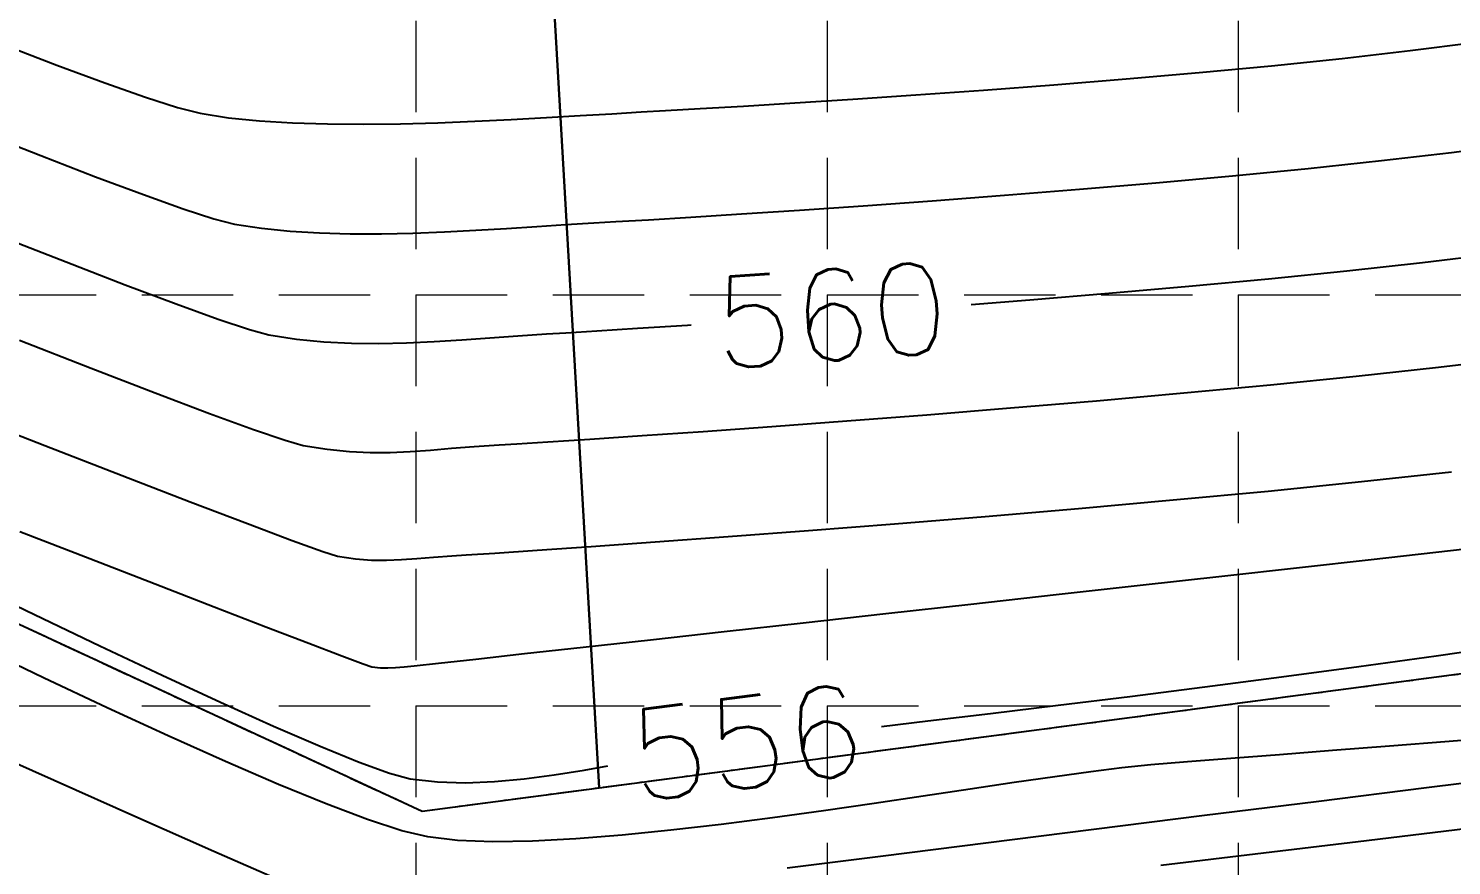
# Model space of a CAD drawing. Header units: inches. Extents: x 2547543 to 2548696, y 7125653 to 7126375.
# Drawn here: x 2548228.6 to 2548290.9, y 7125809.4 to 7125846 of the extents above; entities that cross this region are included whole.
import ezdxf

# ---------------------------------------------------------------- set-up
doc = ezdxf.new("R2010")
doc.units = ezdxf.units.IN
doc.header["$MEASUREMENT"] = 0
doc.linetypes.add('CENTER', pattern=[2, 1.25, -0.25, 0.25, -0.25])
doc.linetypes.add('HIDDEN', pattern=[0.375, 0.25, -0.125])
for name, color, linetype in [('CONT-MJR', 6, 'Continuous'), ('CONT-MNR', 14, 'Continuous'), ('GRID', 254, 'HIDDEN'), ('V-AREA', 6, 'Continuous'), ('V-CREEK-CNTR-E', 2, 'CENTER'), ('V-PROP-SUBD-N', 7, 'Continuous')]:
    doc.layers.add(name, color=color, linetype=linetype)
doc.styles.add('L80', font='simplex', dxfattribs={"height": 3.2})

msp = doc.modelspace()

# ---------------------------------------------------------------- linework, layer by layer
at = {"layer": 'CONT-MJR', "color": 35, "elevation": 560}
for points in [[(2548227.381184384, 7125836.947153201), (2548230.267672797, 7125835.817487672)], [(2548230.267672797, 7125835.817487672), (2548232.856697047, 7125834.820079868)], [(2548279.421100772, 7125834.755071259), (2548282.909123105, 7125835.083911385)], [(2548238.293132929, 7125832.860409687), (2548239.146448638, 7125832.631039672)], [(2548252.155246, 7125832.718176578), (2548253.503891444, 7125832.800152972)], [(2548239.146448638, 7125832.631039672), (2548240.355926847, 7125832.442856531)], [(2548243.968058712, 7125832.250712345), (2548245.173275519, 7125832.278418696)], [(2548248.820194338, 7125832.500802164), (2548250.052863849, 7125832.588970792)], [(2548251.297351866, 7125832.667969486), (2548252.155246, 7125832.718176578)]]:
    msp.add_lwpolyline(points, dxfattribs=at)
at = {"layer": 'CONT-MJR', "color": 35, "extrusion": (0.1191385078021136, -0.9928776440018607, 0), "elevation": -6771483.627914255}
msp.add_lwpolyline([(3379101.263398054, 560), (3379104.43438826, 560)], dxfattribs=at)
at = {"layer": 'CONT-MJR', "color": 35, "extrusion": (0.100633615750698, -0.9949235525310177, 0), "elevation": -6833218.233334513}
msp.add_lwpolyline([(3252445.234536017, 560), (3252448.67715871, 560)], dxfattribs=at)
at = {"layer": 'CONT-MJR', "color": 35, "extrusion": (0.1088795412713835, -0.9940549509421163, 0), "elevation": -6806015.742039689}
msp.add_lwpolyline([(3308994.339831158, 560), (3308997.671579283, 560)], dxfattribs=at)
at = {"layer": 'CONT-MJR', "color": 35, "extrusion": (-0.3519977547976568, -0.9360008443465255, 0), "elevation": -7566759.652527607}
msp.add_lwpolyline([(-123129.7522670832, 560), (-123127.3623387921, 560)], dxfattribs=at)
at = {"layer": 'CONT-MJR', "color": 35, "extrusion": (0.08819739148434731, -0.99610301682876, 0), "elevation": -6873313.89923538}
msp.add_lwpolyline([(3166825.342363371, 560.0000000000009), (3166828.856626914, 560.0000000000009)], dxfattribs=at)
at = {"layer": 'CONT-MJR', "color": 35, "extrusion": (0.07925481791430934, -0.9968543894859317, 0), "elevation": -6901456.186877165}
msp.add_lwpolyline([(3105010.702984032, 560), (3105013.273581538, 560)], dxfattribs=at)
at = {"layer": 'CONT-MJR', "color": 35, "extrusion": (0.08338968855110174, -0.9965170143270763, 0), "elevation": -6888515.330486939}
msp.add_lwpolyline([(3133617.952167918, 560), (3133621.427055854, 560)], dxfattribs=at)
at = {"layer": 'CONT-MJR', "color": 35, "extrusion": (0.3397508538676764, 0.9405154742460036, 0), "elevation": 7567722.172928653}
msp.add_lwpolyline([(24353.64121177746, 560.0000000000009), (24351.69510838296, 560.0000000000009)], dxfattribs=at)
at = {"layer": 'CONT-MJR', "color": 35, "extrusion": (-0.3167620326327665, -0.9485050419910049, 0), "elevation": -7566073.537849215}
msp.add_lwpolyline([(159822.1247153217, 560.0000000000005), (159823.5681664017, 560.0000000000005)], dxfattribs=at)
at = {"layer": 'CONT-MJR', "color": 35, "extrusion": (0.06273458576133241, -0.9980302459090877, 0), "elevation": -6951933.033862222}
msp.add_lwpolyline([(2990270.240049584, 560), (2990272.032647568, 560)], dxfattribs=at)
at = {"layer": 'CONT-MJR', "color": 35, "extrusion": (0.0648659759580692, -0.9978939849317698, 0), "elevation": -6945530.73455515}
msp.add_lwpolyline([(3005112.735304417, 560), (3005114.919062262, 560)], dxfattribs=at)
at = {"layer": 'CONT-MJR', "color": 35, "extrusion": (0.06716154915040033, -0.9977421141335663, 0), "elevation": -6938598.817061184}
msp.add_lwpolyline([(3021085.784498334, 560), (3021085.954271057, 560)], dxfattribs=at)
at = {"layer": 'CONT-MJR', "color": 35, "extrusion": (-0.09876440545773436, -0.9951108441849986, 0), "elevation": -7342668.581448334}
msp.add_lwpolyline([(1832003.007162487, 560.0000000000005), (1832004.218524686, 560.0000000000005)], dxfattribs=at)
at = {"layer": 'CONT-MJR', "color": 35, "extrusion": (-0.0504681317350633, -0.998725671883512, 0), "elevation": -7245356.66554602}
msp.add_lwpolyline([(2185366.821087165, 560.0000000000009), (2185368.026005872, 560.0000000000009)], dxfattribs=at)
at = {"layer": 'CONT-MJR', "color": 35, "extrusion": (-0.009718343328837928, -0.9999527757864083, 0), "elevation": -7150260.448655354}
msp.add_lwpolyline([(2478871.141559366, 560), (2478872.344925152, 560)], dxfattribs=at)
at = {"layer": 'CONT-MJR', "color": 35, "extrusion": (0.04741406718891999, -0.9988753206644985, 0), "elevation": -6996995.334247384}
msp.add_lwpolyline([(2883243.905013264, 560), (2883245.115481438, 560)], dxfattribs=at)
at = {"layer": 'CONT-MJR', "color": 35, "extrusion": (0.0635480319277421, -0.9979787811562482, 0), "elevation": -6949493.426749971}
msp.add_lwpolyline([(2995928.439563623, 560), (2995929.657003231, 560)], dxfattribs=at)
at = {"layer": 'CONT-MJR', "color": 35, "extrusion": (0.0714735767845258, -0.9974424934910416, 0), "elevation": -6925475.680083379}
msp.add_lwpolyline([(3051039.167681439, 560), (3051040.393649999, 560)], dxfattribs=at)
at = {"layer": 'CONT-MJR', "color": 35, "extrusion": (0.0633513599859497, -0.9979912851262432, 0), "elevation": -6950083.71662823}
msp.add_lwpolyline([(2994562.530624111, 560), (2994563.77761698, 560)], dxfattribs=at)
at = {"layer": 'CONT-MNR', "color": 35, "extrusion": (-0.3601960411155702, -0.9328766327680582, 0), "elevation": -7565396.074566854}
msp.add_lwpolyline([(-189519.4127412303, 562), (-189516.8618834969, 562)], dxfattribs=at)
at = {"layer": 'CONT-MNR', "color": 35}
for points, elevation in [([(2548289.108056178, 7125845.069219507), (2548291.896321129, 7125845.427031892)], 562), ([(2548276.680944984, 7125843.835458172), (2548279.874973454, 7125844.113033356)], 562), ([(2548231.965491225, 7125843.654243378), (2548233.742987487, 7125843.025704129)], 562), ([(2548264.707920474, 7125842.94748405), (2548267.476856159, 7125843.134886669)], 562), ([(2548236.137792385, 7125842.325648922), (2548237.378231574, 7125842.135276612)], 562), ([(2548249.760671229, 7125842.052309847), (2548251.306042148, 7125842.137347532)], 562), ([(2548252.782027768, 7125842.224788683), (2548254.167974771, 7125842.30899377)], 562), ([(2548255.443229834, 7125842.384323264), (2548256.512407861, 7125842.445038578)], 562), ([(2548256.512407861, 7125842.445038578), (2548258.025394458, 7125842.532333274)], 562), ([(2548258.025394458, 7125842.532333274), (2548259.930261105, 7125842.645586391)], 562), ([(2548238.735165348, 7125841.998063528), (2548240.187940386, 7125841.908370141)], 562), ([(2548240.187940386, 7125841.908370141), (2548241.715903368, 7125841.860556925)], 562), ([(2548241.715903368, 7125841.860556925), (2548243.298400975, 7125841.848984346)], 562), ([(2548290.921713436, 7125840.614536276), (2548293.791106874, 7125840.990540572)], 561), ([(2548229.162622735, 7125840.473966074), (2548231.563622138, 7125839.550623469)], 561), ([(2548287.85492414, 7125840.254911187), (2548290.921713436, 7125840.614536276)], 561), ([(2548281.334403258, 7125839.58880613), (2548284.642050308, 7125839.912667179)], 561), ([(2548233.659415497, 7125838.767916691), (2548235.402658933, 7125838.147319037)], 561), ([(2548259.837374694, 7125837.920659198), (2548262.37171731, 7125838.087787011)], 561), ([(2548262.37171731, 7125838.087787011), (2548265.170465945, 7125838.280310916)], 561), ([(2548236.746008564, 7125837.710303807), (2548237.642120512, 7125837.478344297)], 561), ([(2548238.826665538, 7125837.29432796), (2548240.073865123, 7125837.165946851)], 561), ([(2548240.073865123, 7125837.165946851), (2548241.371803034, 7125837.086764937)], 561), ([(2548246.832613333, 7125837.133308617), (2548248.205499416, 7125837.203582216)], 561), ([(2548248.205499416, 7125837.203582216), (2548249.55762644, 7125837.284438821)], 561), ([(2548249.55762644, 7125837.284438821), (2548250.877078174, 7125837.369442403)], 561), ([(2548250.877078174, 7125837.369442403), (2548252.151938388, 7125837.452156932)], 561), ([(2548252.151938388, 7125837.452156932), (2548253.37029085, 7125837.526146375)], 561), ([(2548254.333896179, 7125837.581671065), (2548255.76715281, 7125837.666599348)], 561), ([(2548242.708563042, 7125837.050346188), (2548244.072228915, 7125837.050254572)], 561), ([(2548244.072228915, 7125837.050254572), (2548245.450884422, 7125837.080054061)], 561), ([(2548228.234610666, 7125832.387648694), (2548231.370794217, 7125831.165327987)], 559), ([(2548290.360289215, 7125831.213052522), (2548293.797591797, 7125831.621645506)], 559), ([(2548286.743813226, 7125830.818991479), (2548290.360289215, 7125831.213052522)], 559), ([(2548279.200150413, 7125830.081420716), (2548283.004866177, 7125830.441201251)], 559), ([(2548283.004866177, 7125830.441201251), (2548286.743813226, 7125830.818991479)], 559), ([(2548236.55281921, 7125829.186713457), (2548238.472097364, 7125828.483736458)], 559), ([(2548267.958414298, 7125829.127526), (2548271.620222128, 7125829.422844214)], 559), ([(2548229.342177617, 7125827.782420289), (2548232.721091491, 7125826.468327712)], 558), ([(2548248.139770662, 7125827.737434664), (2548249.224412883, 7125827.809792597)], 559), ([(2548249.224412883, 7125827.809792597), (2548250.010229654, 7125827.856700799)], 559), ([(2548250.010229654, 7125827.856700799), (2548251.354003519, 7125827.940746314)], 559), ([(2548251.354003519, 7125827.940746314), (2548253.199032133, 7125828.060190269)], 559), ([(2548242.673848407, 7125827.516134896), (2548243.585384303, 7125827.473453777)], 559), ([(2548244.463477121, 7125827.477058528), (2548245.333044511, 7125827.516104069)], 559), ([(2548245.333044511, 7125827.516104069), (2548246.21900413, 7125827.579745322)], 559), ([(2548247.146273629, 7125827.657137213), (2548248.139770662, 7125827.737434664)], 559), ([(2548286.976085884, 7125826.199119501), (2548290.92885834, 7125826.626312675)], 558), ([(2548232.721091491, 7125826.468327712), (2548235.700733071, 7125825.317164955)], 558), ([(2548282.892788698, 7125825.788179269), (2548286.976085884, 7125826.199119501)], 558), ([(2548235.700733071, 7125825.317164955), (2548238.207528779, 7125824.358662929)], 558), ([(2548238.207528779, 7125824.358662929), (2548240.167905037, 7125823.622552555)], 558), ([(2548242.155104891, 7125822.936430419), (2548242.934660371, 7125822.818265488)], 558), ([(2548244.304533165, 7125822.75599972), (2548244.956575322, 7125822.785033965)], 558), ([(2548246.349183268, 7125822.896274418), (2548247.151473899, 7125822.951615709)], 558), ([(2548247.151473899, 7125822.951615709), (2548247.778386343, 7125822.990308555)], 558), ([(2548247.778386343, 7125822.990308555), (2548249.047494287, 7125823.07251774)], 558), ([(2548249.047494287, 7125823.07251774), (2548250.894404379, 7125823.195971313)], 558), ([(2548250.894404379, 7125823.195971313), (2548253.254723266, 7125823.358397325)], 558), ([(2548273.608877681, 7125821.255030991), (2548277.298550759, 7125821.666440391)], 557), ([(2548228.887889544, 7125820.373871282), (2548231.751157149, 7125819.006417612)], 556), ([(2548266.162181979, 7125820.42509893), (2548269.873963928, 7125820.838690903)], 557), ([(2548259.081503415, 7125819.636874543), (2548262.541904314, 7125820.021933876)], 557), ([(2548252.913821836, 7125818.95178825), (2548255.849351762, 7125819.277599734)], 557), ([(2548290.250184945, 7125818.5755968), (2548293.573013088, 7125819.059338103)], 556), ([(2548242.338929765, 7125818.574181581), (2548243.278482098, 7125818.221846319)], 557), ([(2548250.343286117, 7125818.667118896), (2548252.913821836, 7125818.95178825)], 557), ([(2548286.868064601, 7125818.103807416), (2548290.250184945, 7125818.5755968)], 556), ([(2548243.278482098, 7125818.221846319), (2548243.659433017, 7125818.089125793)], 557), ([(2548243.659433017, 7125818.089125793), (2548244.032754025, 7125818.042250273)], 557), ([(2548244.032754025, 7125818.042250273), (2548244.362392049, 7125818.040975243)], 557), ([(2548244.695326032, 7125818.064853745), (2548245.078534916, 7125818.09343882)], 557), ([(2548245.078534916, 7125818.09343882), (2548245.505369003, 7125818.136751632)], 557), ([(2548245.505369003, 7125818.136751632), (2548246.570687219, 7125818.251921784)], 557), ([(2548283.47433459, 7125817.647455158), (2548286.868064601, 7125818.103807416)], 556), ([(2548232.067653601, 7125816.300566236), (2548229.282489806, 7125817.608786437)], 556), ([(2548237.030511208, 7125816.54099923), (2548239.348716443, 7125815.496252807)], 556), ([(2548234.738206317, 7125815.071605258), (2548232.067653601, 7125816.300566236)], 556), ([(2548270.736968561, 7125816.046121596), (2548273.700311898, 7125816.405873246)], 556), ([(2548237.253910583, 7125813.944696461), (2548234.738206317, 7125815.071605258)], 556), ([(2548293.501855242, 7125815.042609416), (2548290.818040057, 7125814.817431996)], 556), ([(2548281.255034941, 7125814.080397817), (2548279.367185326, 7125813.930716244)], 556), ([(2548283.386012773, 7125814.242641799), (2548281.255034941, 7125814.080397817)], 556), ([(2548275.130961753, 7125813.495953334), (2548273.550066675, 7125813.277241102)], 556), ([(2548276.488740955, 7125813.663966791), (2548275.130961753, 7125813.495953334)], 556), ([(2548277.76443148, 7125813.792328695), (2548276.488740955, 7125813.663966791)], 556), ([(2548246.529045665, 7125813.052143093), (2548247.763385372, 7125813.014221919)], 556), ([(2548247.763385372, 7125813.014221919), (2548249.031208987, 7125813.062161069)], 556), ([(2548267.79209741, 7125812.419533005), (2548265.642150053, 7125812.100646924)], 556), ([(2548269.848293381, 7125812.728768812), (2548267.79209741, 7125812.419533005)], 556), ([(2548289.834160482, 7125812.788947035), (2548284.993004164, 7125812.184301061)], 557), ([(2548263.430792433, 7125811.782372694), (2548261.190365672, 7125811.474972442)], 556), ([(2548236.741693812, 7125810.007054203), (2548233.416699732, 7125811.477646641)], 557), ([(2548258.953210891, 7125811.18870829), (2548256.751669215, 7125810.933842368)], 556), ([(2548261.190365672, 7125811.474972442), (2548258.953210891, 7125811.18870829)], 556), ([(2548246.101397194, 7125810.638688643), (2548244.963495735, 7125810.913442197)], 556), ([(2548247.410096677, 7125810.489660564), (2548246.101397194, 7125810.638688643)], 556), ([(2548239.649476865, 7125808.730121468), (2548236.741693812, 7125810.007054203)], 557), ([(2548266.036937501, 7125809.804021376), (2548261.83414428, 7125809.271531427)], 557)]:
    msp.add_lwpolyline(points, dxfattribs=dict(at, elevation=elevation))
at = {"layer": 'CONT-MNR', "color": 35, "extrusion": (0.1025057503470247, -0.9947324118303342, 0), "elevation": -6827094.732207018}
msp.add_lwpolyline([(3265299.768097766, 562.0000000000009), (3265302.879491053, 562.0000000000009)], dxfattribs=at)
at = {"layer": 'CONT-MNR', "color": 35, "extrusion": (0.1133913942257015, -0.9935503971694398, 0), "elevation": -6790932.143838276}
msp.add_lwpolyline([(3339860.175984228, 562), (3339863.162846914, 562)], dxfattribs=at)
at = {"layer": 'CONT-MNR', "color": 35, "extrusion": (0.3497583400438306, 0.9368399562197294, 0), "elevation": 7567040.439366844}
msp.add_lwpolyline([(105039.9685672596, 562.0000000000009), (105037.7249315134, 562.0000000000009)], dxfattribs=at)
at = {"layer": 'CONT-MNR', "color": 35, "extrusion": (0.09375576371841376, -0.9955952273738445, 0), "elevation": -6855540.464099618}
msp.add_lwpolyline([(3205144.238492194, 562.0000000000009), (3205147.422999592, 562.0000000000009)], dxfattribs=at)
at = {"layer": 'CONT-MNR', "color": 35, "extrusion": (0.07122734646846271, -0.9974601070293798, 0), "elevation": -6926237.925530281}
msp.add_lwpolyline([(3049350.048052922, 562.0000000000009), (3049353.008674243, 562.0000000000009)], dxfattribs=at)
at = {"layer": 'CONT-MNR', "color": 35, "extrusion": (0.07553886630477305, -0.9971428582090881, 0), "elevation": -6912990.341628206}
msp.add_lwpolyline([(3079267.787822254, 562), (3079270.882001878, 562)], dxfattribs=at)
at = {"layer": 'CONT-MNR', "color": 35, "extrusion": (0.08059355965844198, -0.9967470482231594, 0), "elevation": -6897289.120380176}
msp.add_lwpolyline([(3114281.204078203, 562.0000000000009), (3114284.380057562, 562.0000000000009)], dxfattribs=at)
at = {"layer": 'CONT-MNR', "color": 35, "extrusion": (-0.304902500654113, -0.952383570361684, 0), "elevation": -7563498.663145078}
msp.add_lwpolyline([(254208.5924566817, 562), (254210.0691112163, 562)], dxfattribs=at)
at = {"layer": 'CONT-MNR', "color": 35, "extrusion": (0.06162067304356845, -0.9980996406439878, 0), "elevation": -6955275.491852738}
msp.add_lwpolyline([(2982516.540484679, 562.0000000000005), (2982518.78957694, 562.0000000000005)], dxfattribs=at)
at = {"layer": 'CONT-MNR', "color": 35, "extrusion": (0.06434224558850907, -0.9979278908982492, 0), "elevation": -6947116.349793375}
msp.add_lwpolyline([(3001474.624277274, 562.0000000000005), (3001477.162377686, 562.0000000000005)], dxfattribs=at)
at = {"layer": 'CONT-MNR', "color": 35, "extrusion": (-0.2450307030712388, -0.969515319400583, 0), "elevation": -7533009.390784517}
msp.add_lwpolyline([(724502.7984674976, 562), (724503.818011346, 562)], dxfattribs=at)
at = {"layer": 'CONT-MNR', "color": 35, "extrusion": (-0.1006068993650513, -0.9949262544531381, 0), "elevation": -7346057.686945117}
msp.add_lwpolyline([(1818399.387586409, 562), (1818400.751440028, 562)], dxfattribs=at)
at = {"layer": 'CONT-MNR', "color": 35, "extrusion": (0.05913886043259682, -0.9982497659337236, 0), "elevation": -6962669.567352629}
msp.add_lwpolyline([(2965205.453422192, 562.0000000000009), (2965206.931995664, 562.0000000000009)], dxfattribs=at)
at = {"layer": 'CONT-MNR', "color": 35, "extrusion": (0.05896735166351721, -0.9982599117653636, 0), "elevation": -6963178.914979029}
msp.add_lwpolyline([(2964012.030211421, 562.0000000000009), (2964013.307689409, 562.0000000000009)], dxfattribs=at)
at = {"layer": 'CONT-MNR', "color": 35, "extrusion": (-0.3650311800292014, -0.9309952940839652, 0), "elevation": -7564307.04587247}
msp.add_lwpolyline([(-228767.4541968745, 561), (-228764.5982623901, 561)], dxfattribs=at)
at = {"layer": 'CONT-MNR', "color": 35, "extrusion": (0.01177150534451847, -0.9999307134306478, 0), "elevation": -7095351.464242625}
msp.add_lwpolyline([(2631948.624774467, 562.0000000000009), (2631950.241265378, 562.0000000000009)], dxfattribs=at)
at = {"layer": 'CONT-MNR', "color": 35, "extrusion": (0.02698448075058954, -0.9996358525976452, 0), "elevation": -7054483.945356381}
msp.add_lwpolyline([(2739604.120732741, 562), (2739605.750933267, 562)], dxfattribs=at)
at = {"layer": 'CONT-MNR', "color": 35, "extrusion": (0.03899933432447577, -0.9992392365806338, 0), "elevation": -7021040.913218426}
msp.add_lwpolyline([(2824211.022701848, 562.0000000000009), (2824212.646118439, 562.0000000000009)], dxfattribs=at)
at = {"layer": 'CONT-MNR', "color": 35, "extrusion": (0.04824345854565459, -0.9988356064476044, 0), "elevation": -6994608.386075836}
msp.add_lwpolyline([(2889056.264772277, 562.0000000000005), (2889057.860733502, 562.0000000000005)], dxfattribs=at)
at = {"layer": 'CONT-MNR', "color": 35, "extrusion": (0.1059234378106799, -0.9943742883453731, 0), "elevation": -6815828.922215359}
msp.add_lwpolyline([(3288742.188278481, 561.0000000000009), (3288745.419329274, 561.0000000000009)], dxfattribs=at)
at = {"layer": 'CONT-MNR', "color": 35, "extrusion": (0.09048562349868104, -0.9958977617908653, 0), "elevation": -6866024.871979239}
msp.add_lwpolyline([(3182610.350577732, 561.0000000000009), (3182613.715490352, 561.0000000000009)], dxfattribs=at)
at = {"layer": 'CONT-MNR', "color": 35, "extrusion": (-0.3498629345821581, -0.9368009004081714, 0), "elevation": -7567024.68003195}
msp.add_lwpolyline([(-105881.513292992, 561.0000000000009), (-105879.276111796, 561.0000000000009)], dxfattribs=at)
at = {"layer": 'CONT-MNR', "color": 35, "extrusion": (0.07973708411463214, -0.9968159295561524, 0), "elevation": -6899957.837572489}
msp.add_lwpolyline([(3108351.083231155, 561), (3108354.377820141, 561)], dxfattribs=at)
at = {"layer": 'CONT-MNR', "color": 35, "extrusion": (0.08466868442526926, -0.9964091598724364, 0), "elevation": -6884492.190289768}
msp.add_lwpolyline([(3142459.60677793, 561.0000000000009), (3142462.962085828, 561.0000000000009)], dxfattribs=at)
at = {"layer": 'CONT-MNR', "color": 35, "extrusion": (0.0718356436491366, -0.9974164828703778, 0), "elevation": -6924372.286341716}
msp.add_lwpolyline([(3053570.863153019, 561.0000000000005), (3053573.882797661, 561.0000000000005)], dxfattribs=at)
at = {"layer": 'CONT-MNR', "color": 35, "extrusion": (0.07550493308485776, -0.9971454282499876, 0), "elevation": -6913090.46137216}
msp.add_lwpolyline([(3079029.92685139, 561), (3079033.10956339, 561)], dxfattribs=at)
at = {"layer": 'CONT-MNR', "color": 35, "extrusion": (0.3093591962711934, 0.9509452600872678, 0), "elevation": 7564602.066418447}
msp.add_lwpolyline([(-218788.8157318546, 561), (-218790.2283785013, 561)], dxfattribs=at)
at = {"layer": 'CONT-MNR', "color": 35, "extrusion": (0.06109231201149863, -0.998132120219107, 0), "elevation": -6956848.622087985}
msp.add_lwpolyline([(2978829.829799978, 561.0000000000009), (2978831.684861621, 561.0000000000009)], dxfattribs=at)
at = {"layer": 'CONT-MNR', "color": 35, "extrusion": (0.06330387789534474, -0.9979942981016531, 0), "elevation": -6950230.884423646}
msp.add_lwpolyline([(2994239.738328701, 561.0000000000005), (2994241.961412818, 561.0000000000005)], dxfattribs=at)
at = {"layer": 'CONT-MNR', "color": 35, "extrusion": (-0.1535064566326481, -0.9881476447232413, 0), "elevation": -7432550.452006376}
msp.add_lwpolyline([(1424172.962415733, 561.0000000000009), (1424174.161168806, 561.0000000000009)], dxfattribs=at)
at = {"layer": 'CONT-MNR', "color": 35, "extrusion": (0.03851337702407413, -0.9992580846759268, 0), "elevation": -7022408.774527729}
msp.add_lwpolyline([(2820794.918611161, 561.0000000000009), (2820796.301365959, 561.0000000000009)], dxfattribs=at)
at = {"layer": 'CONT-MNR', "color": 35, "extrusion": (0.05752639458185451, -0.9983439857716443, 0), "elevation": -6967445.208940237}
msp.add_lwpolyline([(2953957.167707477, 561.0000000000009), (2953958.132911197, 561.0000000000009)], dxfattribs=at)
at = {"layer": 'CONT-MNR', "color": 35, "extrusion": (-0.02723393925465428, -0.9996290874882913, 0), "elevation": -7192592.675358939}
msp.add_lwpolyline([(2353231.582835861, 561), (2353232.920091872, 561)], dxfattribs=at)
at = {"layer": 'CONT-MNR', "color": 35, "extrusion": (-0.3593615461600974, -0.933198413597786, 0), "elevation": -7565550.704432018}
msp.add_lwpolyline([(-182744.2325427998, 559.0000000000009), (-182741.2387206694, 559.0000000000009)], dxfattribs=at)
at = {"layer": 'CONT-MNR', "color": 35, "extrusion": (0.3535866824508549, 0.9354017628769995, 0), "elevation": 7566535.692023492}
msp.add_lwpolyline([(135975.8912289063, 559), (135973.3381067868, 559)], dxfattribs=at)
at = {"layer": 'CONT-MNR', "color": 35, "extrusion": (0.08428010215668717, -0.9964421028742506, 0), "elevation": -6885707.862346793}
msp.add_lwpolyline([(3139770.763657349, 559.0000000000009), (3139774.543250908, 559.0000000000009)], dxfattribs=at)
at = {"layer": 'CONT-MNR', "color": 35, "extrusion": (0.08880645475844477, -0.9960489012057773, 0), "elevation": -6871371.581278138}
msp.add_lwpolyline([(3171026.575106874, 559.0000000000005), (3171030.40401741, 559.0000000000005)], dxfattribs=at)
at = {"layer": 'CONT-MNR', "color": 35, "extrusion": (0.3638891779800396, 0.9314422505711296, 0), "elevation": 7564570.14746947}
msp.add_lwpolyline([(219487.1180093321, 558.0000000000005), (219483.1407229383, 558.0000000000005)], dxfattribs=at)
at = {"layer": 'CONT-MNR', "color": 35, "extrusion": (0.07699753023870859, -0.9970312835298294, 0), "elevation": -6908464.222047157}
msp.add_lwpolyline([(3089370.605887409, 559.0000000000005), (3089374.117078299, 559.0000000000005)], dxfattribs=at)
at = {"layer": 'CONT-MNR', "color": 35, "extrusion": (-0.3249193631135944, -0.9457417234498309, 0), "elevation": -7567165.33263225}
msp.add_lwpolyline([(94655.79177016439, 559.0000000000009), (94657.25842823694, 559.0000000000009)], dxfattribs=at)
at = {"layer": 'CONT-MNR', "color": 35, "extrusion": (0.06894070642983004, -0.9976207591048595, 0), "elevation": -6933195.617848292}
msp.add_lwpolyline([(3033452.20586546, 559), (3033454.889681976, 559)], dxfattribs=at)
at = {"layer": 'CONT-MNR', "color": 35, "extrusion": (0.0713484916314821, -0.9974514488143833, 0), "elevation": -6925853.483470102}
msp.add_lwpolyline([(3050180.907518657, 559.0000000000005), (3050183.923784545, 559.0000000000005)], dxfattribs=at)
at = {"layer": 'CONT-MNR', "color": 35, "extrusion": (0.07401125264953998, -0.9972574063306053, 0), "elevation": -6917685.359467338}
msp.add_lwpolyline([(3068663.831510358, 559), (3068667.123563265, 559)], dxfattribs=at)
at = {"layer": 'CONT-MNR', "color": 35, "extrusion": (-0.2716674904655901, -0.9623911754708314, 0), "elevation": -7550107.919690408}
msp.add_lwpolyline([(516547.7412521176, 559), (516548.5637863302, 559)], dxfattribs=at)
at = {"layer": 'CONT-MNR', "color": 35, "extrusion": (-0.1573322630512472, -0.9875457250189347, 0), "elevation": -7438001.23343459}
msp.add_lwpolyline([(1395381.549665574, 559.0000000000009), (1395382.616122538, 559.0000000000009)], dxfattribs=at)
at = {"layer": 'CONT-MNR', "color": 35, "extrusion": (0.06672065976813399, -0.997771694106475, 0), "elevation": -6939928.400831822}
msp.add_lwpolyline([(3018014.860980713, 559.0000000000009), (3018017.155675009, 559.0000000000009)], dxfattribs=at)
at = {"layer": 'CONT-MNR', "color": 35, "extrusion": (-0.1023693584043271, -0.9947464573748863, 0), "elevation": -7349253.645120063}
msp.add_lwpolyline([(1805388.006396651, 559), (1805388.981415583, 559)], dxfattribs=at)
at = {"layer": 'CONT-MNR', "color": 35, "extrusion": (0.004105170469466304, -0.9999915737522075, 0), "elevation": -7115306.455150032}
msp.add_lwpolyline([(2577474.849766952, 559), (2577475.727867168, 559)], dxfattribs=at)
at = {"layer": 'CONT-MNR', "color": 35, "extrusion": (0.08317294798109397, -0.9965351276920118, 0), "elevation": -6889192.346876512}
msp.add_lwpolyline([(3132092.957858369, 559), (3132093.88835191, 559)], dxfattribs=at)
at = {"layer": 'CONT-MNR', "color": 35, "extrusion": (0.08916488585792921, -0.9960168789382752, 0), "elevation": -6870225.387261999}
msp.add_lwpolyline([(3173497.88091583, 558.0000000000009), (3173502.048683137, 558.0000000000009)], dxfattribs=at)
at = {"layer": 'CONT-MNR', "color": 35, "extrusion": (0.0941508456125584, -0.995557943200917, 0), "elevation": -6854249.476071734}
msp.add_lwpolyline([(3207861.631140852, 558), (3207865.799083653, 558)], dxfattribs=at)
at = {"layer": 'CONT-MNR', "color": 35, "extrusion": (0.08131808743439038, -0.9966882003194444, 0), "elevation": -6895004.888086483}
msp.add_lwpolyline([(3119285.601628718, 558), (3119289.576254459, 558)], dxfattribs=at)
at = {"layer": 'CONT-MNR', "color": 35, "extrusion": (0.08494289492349387, -0.9963858211566523, 0), "elevation": -6883613.197180863}
msp.add_lwpolyline([(3144348.775003126, 558), (3144352.878344593, 558)], dxfattribs=at)
at = {"layer": 'CONT-MNR', "color": 35, "extrusion": (-0.3621564984547689, -0.9321173051858769, 0), "elevation": -7564961.301827808}
msp.add_lwpolyline([(-205415.831626439, 557.0000000000009), (-205412.5449623419, 557.0000000000009)], dxfattribs=at)
at = {"layer": 'CONT-MNR', "color": 35, "extrusion": (0.07539594986639986, -0.9971536745876953, 0), "elevation": -6913412.950474898}
msp.add_lwpolyline([(3078264.336239771, 558), (3078267.860455994, 558)], dxfattribs=at)
at = {"layer": 'CONT-MNR', "color": 35, "extrusion": (0.0781671670975771, -0.9969402660079187, 0), "elevation": -6904830.448779315}
msp.add_lwpolyline([(3097471.245729398, 558.0000000000005), (3097475.027320605, 558.0000000000005)], dxfattribs=at)
at = {"layer": 'CONT-MNR', "color": 35, "extrusion": (-0.3396199632071485, -0.940562746759181, 0), "elevation": -7567717.471416375}
msp.add_lwpolyline([(-23292.18478509039, 558), (-23290.75969863636, 558)], dxfattribs=at)
at = {"layer": 'CONT-MNR', "color": 35, "extrusion": (0.07070293019686363, -0.9974974163683721, 0), "elevation": -6927821.417506099}
msp.add_lwpolyline([(3045692.6293427, 558), (3045695.445725262, 558)], dxfattribs=at)
at = {"layer": 'CONT-MNR', "color": 35, "extrusion": (0.07292933259680619, -0.9973371107338704, 0), "elevation": -6921005.664422678}
msp.add_lwpolyline([(3061151.896590079, 558.0000000000009), (3061155.09907436, 558.0000000000009)], dxfattribs=at)
at = {"layer": 'CONT-MNR', "color": 35, "extrusion": (-0.3616492619855102, -0.9323142234811909, 0), "elevation": -7565071.950860696}
msp.add_lwpolyline([(-201296.2743839603, 557.0000000000009), (-201293.2113617607, 557.0000000000009)], dxfattribs=at)
at = {"layer": 'CONT-MNR', "color": 35, "extrusion": (-0.2982805479683727, -0.9544782421321543, 0), "elevation": -7561534.016489885}
msp.add_lwpolyline([(306746.644862372, 558), (306747.3225275041, 558)], dxfattribs=at)
at = {"layer": 'CONT-MNR', "color": 35, "extrusion": (-0.07858231946727487, -0.9969076281517477, 0), "elevation": -7304033.964758362}
msp.add_lwpolyline([(1980399.134774585, 558), (1980399.843153774, 558)], dxfattribs=at)
at = {"layer": 'CONT-MNR', "color": 35, "extrusion": (0.07610601922635205, -0.9970997311390261, 0), "elevation": -6911219.203443139}
msp.add_lwpolyline([(3083172.366959006, 558.0000000000005), (3083173.040174071, 558.0000000000005)], dxfattribs=at)
at = {"layer": 'CONT-MNR', "color": 35, "extrusion": (0.08289815227491888, -0.9965580245772969, 0), "elevation": -6890051.075110304}
msp.add_lwpolyline([(3130192.175581032, 558), (3130192.899417846, 558)], dxfattribs=at)
at = {"layer": 'CONT-MNR', "color": 35, "extrusion": (0.1108195968243142, -0.9938405389999426, 0), "elevation": -6799531.383066887}
msp.add_lwpolyline([(3322268.981373177, 557), (3322272.144572949, 557)], dxfattribs=at)
at = {"layer": 'CONT-MNR', "color": 35, "extrusion": (0.1107829750645796, -0.9938446218780081, 0), "elevation": -6799653.799701829}
msp.add_lwpolyline([(3322021.588749447, 557.0000000000009), (3322024.431231567, 557.0000000000009)], dxfattribs=at)
at = {"layer": 'CONT-MNR', "color": 35, "extrusion": (0.1107126429467573, -0.9938524592170329, 0), "elevation": -6799888.873842588}
msp.add_lwpolyline([(3321543.228815594, 557.0000000000009), (3321545.681777769, 557.0000000000009)], dxfattribs=at)
at = {"layer": 'CONT-MNR', "color": 35, "extrusion": (-0.009943528657524505, -0.9999505618968556, 0), "elevation": -7150809.009107824}
msp.add_lwpolyline([(2477261.837668689, 558.0000000000009), (2477262.501385678, 558.0000000000009)], dxfattribs=at)
at = {"layer": 'CONT-MNR', "color": 35, "extrusion": (0.1108342192057894, -0.9938389084016801, 0), "elevation": -6799482.501728506}
msp.add_lwpolyline([(3322365.607524252, 557), (3322369.022639373, 557)], dxfattribs=at)
at = {"layer": 'CONT-MNR', "color": 35, "extrusion": (-0.434520821324245, -0.9006617877070746, 0), "elevation": -7525212.626098335}
msp.add_lwpolyline([(-801228.207930618, 556), (-801224.9358101813, 556)], dxfattribs=at)
at = {"layer": 'CONT-MNR', "color": 35, "extrusion": (-0.3609958792142109, -0.9325674105341442, 0), "elevation": -7565211.144362662}
msp.add_lwpolyline([(-195992.1423185673, 557), (-195989.3656994547, 557)], dxfattribs=at)
at = {"layer": 'CONT-MNR', "color": 35, "extrusion": (0.110832302385915, -0.9938391221660764, 0), "elevation": -6799488.909570988}
msp.add_lwpolyline([(3322348.895110453, 557.0000000000009), (3322352.49333862, 557.0000000000009)], dxfattribs=at)
at = {"layer": 'CONT-MNR', "color": 35, "extrusion": (0.1107862806979134, -0.993844253396438, 0), "elevation": -6799642.749714539}
msp.add_lwpolyline([(3322026.557980565, 557.0000000000009), (3322030.316027906, 557.0000000000009)], dxfattribs=at)
at = {"layer": 'CONT-MNR', "color": 35, "extrusion": (-0.3600938172184513, -0.9329160963350588, 0), "elevation": -7565397.149336443}
msp.add_lwpolyline([(-188672.8996657357, 557.0000000000009), (-188670.4722100529, 557.0000000000009)], dxfattribs=at)
at = {"layer": 'CONT-MNR', "color": 35, "extrusion": (0.110678830847454, -0.9938562252168271, 0), "elevation": -6800001.869743362}
msp.add_lwpolyline([(3321284.019615479, 557.0000000000005), (3321287.66227281, 557.0000000000005)], dxfattribs=at)
at = {"layer": 'CONT-MNR', "color": 35, "extrusion": (-0.3587292501138474, -0.9334416559768247, 0), "elevation": -7565664.949523734}
msp.add_lwpolyline([(-177607.5612690775, 557), (-177605.5457353797, 557)], dxfattribs=at)
at = {"layer": 'CONT-MNR', "color": 35, "extrusion": (-0.3563634643960759, -0.9343474092882298, 0), "elevation": -7566090.591866279}
msp.add_lwpolyline([(-158439.3069933467, 557), (-158437.7661356493, 557)], dxfattribs=at)
at = {"layer": 'CONT-MNR', "color": 35, "extrusion": (0.110476130343617, -0.9938787776305018, 0), "elevation": -6800679.107874826}
msp.add_lwpolyline([(3319890.347960673, 557.0000000000009), (3319893.600018899, 557.0000000000009)], dxfattribs=at)
at = {"layer": 'CONT-MNR', "color": 35, "extrusion": (-0.4307057331967714, -0.9024924217916911, 0), "elevation": -7528533.352467805}
msp.add_lwpolyline([(-769372.8813840989, 556), (-769376.0498733134, 556)], dxfattribs=at)
at = {"layer": 'CONT-MNR', "color": 35, "extrusion": (-0.4262154474692229, -0.9046216846497823, 0), "elevation": -7532266.130169664}
msp.add_lwpolyline([(-731948.4367951304, 556.0000000000009), (-731945.4183833408, 556.0000000000009)], dxfattribs=at)
at = {"layer": 'CONT-MNR', "color": 35, "extrusion": (0.1090110138098621, -0.9940405418634323, 0), "elevation": -6805565.294252548}
msp.add_lwpolyline([(3309853.073794369, 557), (3309854.71902894, 557)], dxfattribs=at)
at = {"layer": 'CONT-MNR', "color": 35, "extrusion": (0.1096896330811985, -0.9939658869370277, 0), "elevation": -6803304.02646117}
msp.add_lwpolyline([(3314500.197458156, 557.0000000000009), (3314502.347601396, 557.0000000000009)], dxfattribs=at)
at = {"layer": 'CONT-MNR', "color": 35, "extrusion": (0.07153767356247989, -0.9974378984484539, 0), "elevation": -6925265.498162195}
msp.add_lwpolyline([(3051479.946438365, 557), (3051480.280227548, 557)], dxfattribs=at)
at = {"layer": 'CONT-MNR', "color": 35, "extrusion": (0.4198036865155642, 0.9076149319992164, 0), "elevation": 7537256.794821991}
msp.add_lwpolyline([(678628.8824558249, 556.0000000000009), (678626.0741797481, 556.0000000000009)], dxfattribs=at)
at = {"layer": 'CONT-MNR', "color": 35, "extrusion": (0.1257604511916224, -0.992060637721344, 0), "elevation": -6748769.908427373}
msp.add_lwpolyline([(3424191.084983, 556.0000000000009), (3424194.38508545, 556.0000000000009)], dxfattribs=at)
at = {"layer": 'CONT-MNR', "color": 35, "extrusion": (0.1291866230431361, -0.9916202985148653, 0), "elevation": -6736901.286126068}
msp.add_lwpolyline([(3447486.551785009, 556.0000000000005), (3447489.937816082, 556.0000000000005)], dxfattribs=at)
at = {"layer": 'CONT-MNR', "color": 35, "extrusion": (0.1228908632894691, -0.9924201911085693, 0), "elevation": -6758644.524392128}
msp.add_lwpolyline([(3404656.002420502, 556.0000000000009), (3404659.168885507, 556.0000000000009)], dxfattribs=at)
at = {"layer": 'CONT-MNR', "color": 35, "extrusion": (0.1186099619108035, -0.9929409231850189, 0), "elevation": -6773264.068232346}
msp.add_lwpolyline([(3375472.311909692, 556.0000000000005), (3375475.067904806, 556.0000000000005)], dxfattribs=at)
at = {"layer": 'CONT-MNR', "color": 35, "extrusion": (0.3978157696412288, 0.9174653200120193, 0), "elevation": 7551418.392355886}
msp.add_lwpolyline([(496840.5464258539, 556.0000000000009), (496838.3243946633, 556.0000000000009)], dxfattribs=at)
at = {"layer": 'CONT-MNR', "color": 35, "extrusion": (0.1171939754837695, -0.9931090434138186, 0), "elevation": -6778070.374902499}
msp.add_lwpolyline([(3365808.620475707, 556), (3365810.668968989, 556)], dxfattribs=at)
at = {"layer": 'CONT-MNR', "color": 35, "extrusion": (-0.407518494093434, -0.9131969540968804, 0), "elevation": -7545721.575666262}
msp.add_lwpolyline([(-576864.9831719445, 557.0000000000009), (-576869.2971173082, 557.0000000000009)], dxfattribs=at)
at = {"layer": 'CONT-MNR', "color": 35, "extrusion": (0.07931116721829683, -0.9968499078369177, 0), "elevation": -6901259.924829603}
msp.add_lwpolyline([(3105420.157656861, 556), (3105417.540856525, 556)], dxfattribs=at)
at = {"layer": 'CONT-MNR', "color": 35, "extrusion": (-0.3772244362325726, -0.9261218735722733, 0), "elevation": -7560631.70019492}
msp.add_lwpolyline([(-328049.3118505711, 556), (-328047.4653038904, 556)], dxfattribs=at)
at = {"layer": 'CONT-MNR', "color": 35, "extrusion": (0.0752850138220397, -0.9971620563849266, 0), "elevation": -6913744.033671251}
msp.add_lwpolyline([(3077520.863974429, 556.0000000000009), (3077518.525198616, 556.0000000000009)], dxfattribs=at)
at = {"layer": 'CONT-MNR', "color": 35, "extrusion": (0.07651071433359803, -0.9970687592097962, 0), "elevation": -6909955.780207143}
msp.add_lwpolyline([(3086019.729149563, 556), (3086017.230493791, 556)], dxfattribs=at)
at = {"layer": 'CONT-MNR', "color": 35, "extrusion": (0.3964288217913901, 0.9180654602222492, 0), "elevation": 7552158.350808578}
msp.add_lwpolyline([(485426.8914072188, 556), (485429.4191337763, 556)], dxfattribs=at)
at = {"layer": 'CONT-MNR', "color": 35, "extrusion": (-0.3404633819287161, -0.940257776126133, 0), "elevation": -7567685.408438738}
msp.add_lwpolyline([(-30073.31687899167, 556), (-30071.89952578349, 556)], dxfattribs=at)
at = {"layer": 'CONT-MNR', "color": 35, "extrusion": (-0.2579269489907141, -0.9661644212991606, 0), "elevation": -7541968.323101832}
msp.add_lwpolyline([(624083.7872963636, 556.0000000000005), (624084.7253218682, 556.0000000000005)], dxfattribs=at)
at = {"layer": 'CONT-MNR', "color": 35, "extrusion": (0.159942011237697, -0.9871264118851447, 0), "elevation": -6626506.076753774}
msp.add_lwpolyline([(3655163.411941978, 556), (3655164.747887818, 556)], dxfattribs=at)
at = {"layer": 'CONT-MNR', "color": 35, "extrusion": (0.1777635555629117, -0.9840732281256471, 0), "elevation": -6559335.855540155}
msp.add_lwpolyline([(3774377.465712972, 556.0000000000005), (3774378.521446335, 556.0000000000005)], dxfattribs=at)
at = {"layer": 'CONT-MNR', "color": 35, "extrusion": (0.08602354062570912, -0.9962931046926989, 0), "elevation": -6880187.270827049}
msp.add_lwpolyline([(3151820.906517628, 556.0000000000009), (3151819.297800436, 556.0000000000009)], dxfattribs=at)
at = {"layer": 'CONT-MNR', "color": 35, "extrusion": (-0.4062077149612333, -0.9137807681856592, 0), "elevation": -7546541.559375591}
msp.add_lwpolyline([(-566032.9085511235, 557), (-566036.9236210156, 557)], dxfattribs=at)
at = {"layer": 'CONT-MNR', "color": 35, "extrusion": (-0.3791460496960144, -0.9253368429928139, 0), "elevation": -7559932.220454905}
msp.add_lwpolyline([(-343741.6114353109, 556.0000000000009), (-343743.8649879168, 556.0000000000009)], dxfattribs=at)
at = {"layer": 'CONT-MNR', "color": 35, "extrusion": (-0.1158415968990203, -0.9932677002842109, 0), "elevation": -7373032.890174421}
msp.add_lwpolyline([(1705624.205813756, 556), (1705625.406498272, 556)], dxfattribs=at)
at = {"layer": 'CONT-MNR', "color": 35, "extrusion": (0.09125486615730993, -0.9958275701157363, 0), "elevation": -6863540.982512366}
msp.add_lwpolyline([(3187881.758048145, 556.0000000000009), (3187883.056518791, 556.0000000000009)], dxfattribs=at)
at = {"layer": 'CONT-MNR', "color": 35, "extrusion": (0.1314695117005547, -0.9913202144076442, 0), "elevation": -6728945.424252102}
msp.add_lwpolyline([(3462959.237141417, 556.0000000000005), (3462960.558639206, 556.0000000000005)], dxfattribs=at)
at = {"layer": 'CONT-MNR', "color": 35, "extrusion": (0.1482441834401003, -0.988950788500711, 0), "elevation": -6669311.933979043}
msp.add_lwpolyline([(3576475.716773585, 556.0000000000009), (3576473.765105734, 556.0000000000009)], dxfattribs=at)
at = {"layer": 'CONT-MNR', "color": 35, "extrusion": (0.1447336353293595, -0.9894706538368624, 0), "elevation": -6681962.227836347}
msp.add_lwpolyline([(3552786.756032977, 556), (3552784.96551011, 556)], dxfattribs=at)
at = {"layer": 'CONT-MNR', "color": 35, "extrusion": (0.1237706705096863, -0.992310849039545, 0), "elevation": -6755617.797269822}
msp.add_lwpolyline([(3410667.020611729, 557), (3410662.275749102, 557)], dxfattribs=at)
at = {"layer": 'CONT-MNR', "color": 35, "extrusion": (0.1241400251895494, -0.992264709715073, 0), "elevation": -6754347.795317934}
msp.add_lwpolyline([(3413171.772909685, 557), (3413166.8476945, 557)], dxfattribs=at)
at = {"layer": 'CONT-MNR', "color": 35, "extrusion": (0.3535439385644795, 0.9354179191699911, 0), "elevation": 7566527.708775541}
msp.add_lwpolyline([(135614.8254796723, 556.0000000000005), (135616.760160049, 556.0000000000005)], dxfattribs=at)
at = {"layer": 'CONT-MNR', "color": 35, "extrusion": (0.1424591162333454, -0.9898006871092858, 0), "elevation": -6690110.042123497}
msp.add_lwpolyline([(3537411.977840148, 556.0000000000009), (3537409.743695791, 556.0000000000009)], dxfattribs=at)
at = {"layer": 'CONT-MNR', "color": 35, "extrusion": (0.1243982463307449, -0.9922323701179252, 0), "elevation": -6753459.329645288}
msp.add_lwpolyline([(3414924.472538751, 557), (3414919.588338738, 557)], dxfattribs=at)
at = {"layer": 'CONT-MNR', "color": 35, "extrusion": (-0.3120990930880603, -0.9500495545462934, 0), "elevation": -7565178.426170113}
msp.add_lwpolyline([(196999.8688416472, 556.0000000000009), (196998.2963586599, 556.0000000000009)], dxfattribs=at)
at = {"layer": 'CONT-MNR', "color": 35, "extrusion": (0.09943298935882101, -0.9950442606372686, 0), "elevation": -6837116.485633878}
msp.add_lwpolyline([(3244168.93813634, 556.0000000000005), (3244166.793922727, 556.0000000000005)], dxfattribs=at)
at = {"layer": 'CONT-MNR', "color": 35, "extrusion": (0.1247243724589494, -0.9921914285634206, 0), "elevation": -6752336.528723243}
msp.add_lwpolyline([(3417139.171128735, 557), (3417134.415404587, 557)], dxfattribs=at)
at = {"layer": 'CONT-MNR', "color": 35, "extrusion": (0.1187057966564603, -0.9929294707279844, 0), "elevation": -6772930.763335717}
msp.add_lwpolyline([(3376148.959269436, 558.0000000000009), (3376144.46605544, 558.0000000000009)], dxfattribs=at)
at = {"layer": 'CONT-MNR', "color": 35, "extrusion": (-0.03641536614331711, -0.9993367405978067, 0), "elevation": -7213879.591317485}
msp.add_lwpolyline([(2287069.802374266, 556.0000000000005), (2287068.262993936, 556.0000000000005)], dxfattribs=at)
at = {"layer": 'CONT-MNR', "color": 35, "extrusion": (0.01535343238515027, -0.999882129110224, 0), "elevation": -7085846.140056631}
msp.add_lwpolyline([(2657355.968649447, 556), (2657354.232766801, 556)], dxfattribs=at)
at = {"layer": 'CONT-MNR', "color": 35, "extrusion": (0.05206838119566719, -0.9986435218233095, 0), "elevation": -6983461.165871045}
msp.add_lwpolyline([(2915825.356302242, 556.0000000000009), (2915823.453064912, 556.0000000000009)], dxfattribs=at)
at = {"layer": 'CONT-MNR', "color": 35, "extrusion": (0.07907279394746912, -0.9968688445614806, 0), "elevation": -6902001.087303756}
msp.add_lwpolyline([(3103733.399597208, 556.0000000000009), (3103731.359918556, 556.0000000000009)], dxfattribs=at)
at = {"layer": 'CONT-MNR', "color": 35, "extrusion": (0.1251430088934679, -0.9921387137518068, 0), "elevation": -6750894.094078395}
msp.add_lwpolyline([(3419983.207650326, 557.0000000000009), (3419978.667862397, 557.0000000000009)], dxfattribs=at)
at = {"layer": 'CONT-MNR', "color": 35, "extrusion": (0.1195943964097208, -0.9928228343200989, 0), "elevation": -6769906.485129775}
msp.add_lwpolyline([(3382204.719293892, 558), (3382200.176903507, 558)], dxfattribs=at)
at = {"layer": 'CONT-MNR', "color": 35, "extrusion": (0.1207063652578328, -0.9926882558921722, 0), "elevation": -6766113.893868194}
msp.add_lwpolyline([(3389780.911689151, 558.0000000000009), (3389776.395170364, 558.0000000000009)], dxfattribs=at)
at = {"layer": 'GRID', "color": 252, "linetype": 'HIDDEN', "lineweight": 0, "ltscale": 16}
for p, q in [((2548245.583313592, 7126356.376313465), (2548245.583313592, 7125726.296813901)), ((2548263.583313592, 7126356.376313465), (2548263.583313592, 7125726.296813901)), ((2548281.583313592, 7126356.376313465), (2548281.583313592, 7125726.296813901)), ((2547561.583313602, 7125834.376313472), (2548677.583313586, 7125834.376313472)), ((2547561.583313602, 7125816.376313472), (2548677.583313586, 7125816.376313472))]:
    msp.add_line(p, q, dxfattribs=at)
at = {"layer": 'V-AREA', "color": 7}
for p, q in [((2548246.43284959, 7125937.798923051), (2548253.604166746, 7125812.794041495)), ((2548253.604166746, 7125812.794041494), (2548246.43284959, 7125937.798923053)), ((2548245.853200002, 7125811.7681), (2548253.604166746, 7125812.794041494))]:
    msp.add_line(p, q, dxfattribs=at)
at = {"layer": 'V-AREA', "color": 5}
for p, q in [((2548179.236200002, 7125842.691799999), (2548245.853200002, 7125811.7681)), ((2548253.604166746, 7125812.794041495), (2548313.0079, 7125820.6569))]:
    msp.add_line(p, q, dxfattribs=at)
at = {"layer": 'V-CREEK-CNTR-E', "color": 5}
for p, q in [((2548179.2362, 7125842.6918), (2548245.8532, 7125811.7681)), ((2548245.8532, 7125811.7681), (2548313.0079, 7125820.6569))]:
    msp.add_line(p, q, dxfattribs=at)
at = {"layer": 'V-PROP-SUBD-N'}
msp.add_line((2548246.43284959, 7125937.798923052), (2548253.604166746, 7125812.794041494), dxfattribs=at)

# ---------------------------------------------------------------- texts
at = {"layer": 'CONT-MJR', "color": 35, "insert": (2548258.49537447, 7125835.112432101, 560), "char_height": 4, "width": 15.04761904761904, "attachment_point": 1, "rotation": 4.157261122028284, "style": 'L80'}
msp.add_mtext('\\Fsimplex.shx;\\W1.0000000000;\\T1.0000000000;\\o\\l560', dxfattribs=at)
at = {"layer": 'CONT-MNR', "color": 35, "insert": (2548254.704169455, 7125816.132806573, 556), "char_height": 4, "width": 15.04761904761905, "attachment_point": 1, "rotation": 7.085817937642399, "style": 'L80'}
msp.add_mtext('\\Fsimplex.shx;\\W1.0000000000;\\T1.0000000000;\\o\\l556', dxfattribs=at)

doc.saveas('drawing.dxf')
